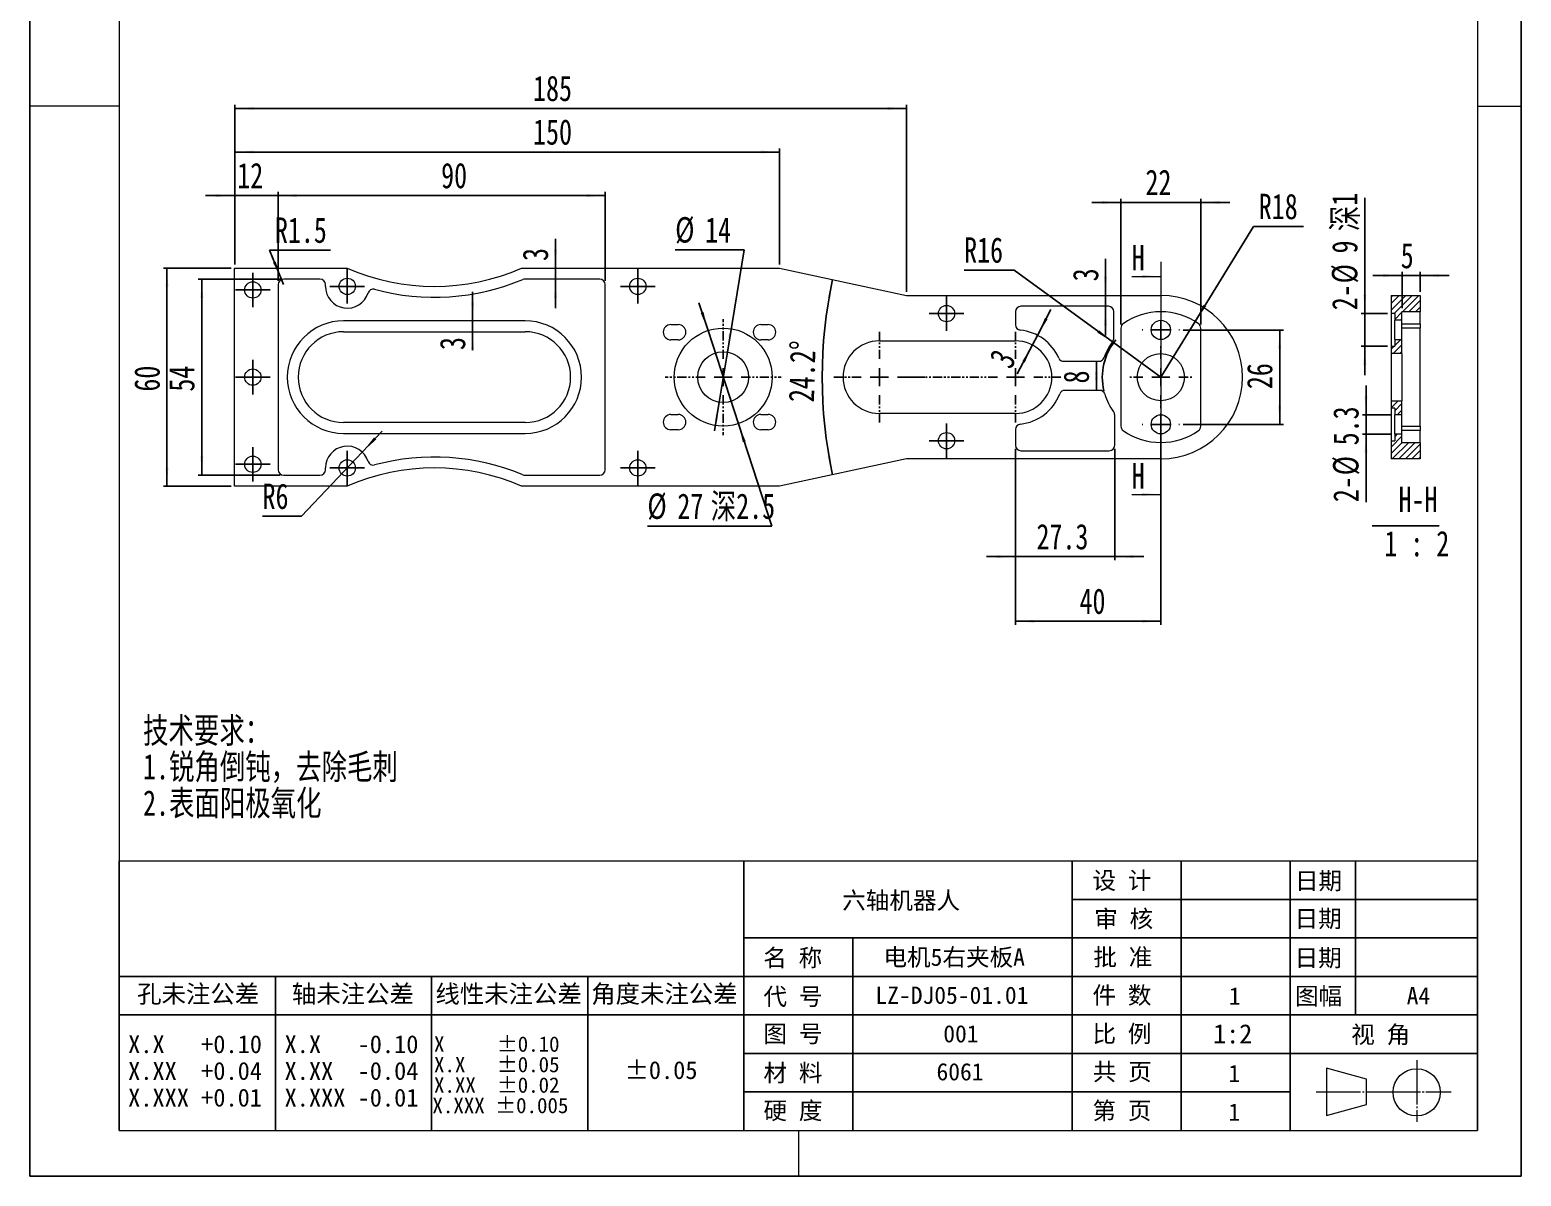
# Model space of a CAD drawing. Header units: millimetres. Extents: x 12 to 1086, y 8 to 1479.
# Drawn here: x 12 to 1039, y 8 to 797 of the extents above; entities that cross this region are included whole.
import ezdxf

# ---------------------------------------------------------------- set-up
doc = ezdxf.new("R2010")
doc.units = ezdxf.units.MM
for name, pattern in [('SLD-中心线', [34.29, 30.48, -1.27, 1.27, -1.27]), ('SLD-双点画线', [12.7, 6.35, -1.27, 1.27, -1.27, 1.27, -1.27]), ('SLD-实线', [0])]:
    doc.linetypes.add(name, pattern=pattern)
for name, color, linetype in [('FORMAT', 7, 'SLD-实线'), ('双点划线层', 6, 'SLD-双点画线'), ('图框', 7, 'SLD-实线'), ('标注线', 4, 'SLD-实线')]:
    doc.layers.add(name, color=color, linetype=linetype)
doc.layers.add('粗实线', color=7, linetype='SLD-实线', lineweight=15)
doc.styles.add('SLDTEXTSTYLE0', font='HYSWLONGFANGSONG.TTF', dxfattribs={"bigfont": 'bigfont'})
doc.styles.add('SLDTEXTSTYLE1', font='SIMSUN.TTC')
doc.styles.add('SLDTEXTSTYLE2', font='SIMSUN.TTC', dxfattribs={"bigfont": 'bigfont'})
doc.styles.add('SLDTEXTSTYLE3', font='HYSWLONGFANGSONG.TTF')
doc.dimstyles.new('SLDDIMSTYLE1', dxfattribs={"dimtxt": 17.5, "dimasz": 13, "dimexe": 0, "dimexo": 0.0625, "dimgap": 4.375, "dimtad": 0, "dimtih": 1, "dimtoh": 1, "dimdec": 3, "dimlfac": 2, "dimrnd": 1e-09, "dimzin": 12, "dimdsep": 46, "dimtxsty": 'SLDTEXTSTYLE3', "dimsah": 1, "dimcen": 0, "dimadec": 0, "dimazin": 3, "dimtfac": 1, "dimtdec": 3, "dimtofl": 0, "dimtmove": 0, "dimatfit": 3, "dimfxl": 0, "dimfrac": 2, "dimtolj": 1, "dimtzin": 12, "dimarcsym": 0})
doc.dimstyles.new('SLDDIMSTYLE10', dxfattribs={"dimtxt": 17.5, "dimasz": 13, "dimexe": 0, "dimexo": 0.0625, "dimgap": 4.375, "dimtad": 1, "dimlfac": 2, "dimrnd": 1e-09, "dimzin": 12, "dimdsep": 46, "dimtxsty": 'SLDTEXTSTYLE3', "dimsah": 1, "dimcen": 0.09, "dimadec": 0, "dimazin": 3, "dimtfac": 1, "dimtmove": 0, "dimatfit": 0, "dimfxl": 0, "dimfrac": 2, "dimtolj": 1, "dimtzin": 12, "dimarcsym": 0})
doc.dimstyles.new('SLDDIMSTYLE11', dxfattribs={"dimtxt": 17.5, "dimasz": 13, "dimexe": 0, "dimexo": 0.0625, "dimgap": 4.375, "dimtad": 0, "dimtih": 1, "dimtoh": 1, "dimdec": 0, "dimlfac": 2, "dimrnd": 1e-09, "dimzin": 12, "dimdsep": 46, "dimtxsty": 'SLDTEXTSTYLE3', "dimsah": 1, "dimcen": 0, "dimadec": 0, "dimazin": 3, "dimtfac": 1, "dimtofl": 0, "dimtmove": 0, "dimatfit": 3, "dimfxl": 0, "dimfrac": 2, "dimtolj": 1, "dimtzin": 12, "dimarcsym": 0})
doc.dimstyles.new('SLDDIMSTYLE12', dxfattribs={"dimtxt": 17.5, "dimasz": 13, "dimexe": 0, "dimexo": 0.0625, "dimgap": 4.375, "dimtad": 1, "dimdec": 4, "dimlfac": 2, "dimzin": 12, "dimdsep": 46, "dimtxsty": 'SLDTEXTSTYLE3', "dimsah": 1, "dimcen": 0.09, "dimadec": 1, "dimazin": 3, "dimtfac": 1, "dimtofl": 0, "dimtmove": 0, "dimatfit": 3, "dimfxl": 0, "dimfrac": 2, "dimtolj": 1, "dimtzin": 12, "dimarcsym": 0})
doc.dimstyles.new('SLDDIMSTYLE2', dxfattribs={"dimtxt": 17.5, "dimasz": 13, "dimexe": 0, "dimexo": 0.0625, "dimgap": 4.375, "dimtad": 1, "dimdec": 3, "dimlfac": 2, "dimrnd": 1e-09, "dimzin": 12, "dimdsep": 46, "dimtxsty": 'SLDTEXTSTYLE3', "dimsah": 1, "dimcen": 0.09, "dimadec": 0, "dimazin": 3, "dimtfac": 1, "dimtdec": 3, "dimtofl": 0, "dimtmove": 0, "dimatfit": 3, "dimfxl": 0, "dimfrac": 2, "dimtolj": 1, "dimtzin": 12, "dimarcsym": 0})
doc.dimstyles.new('SLDDIMSTYLE4', dxfattribs={"dimtxt": 17.5, "dimasz": 13, "dimexe": 0, "dimexo": 0.0625, "dimgap": 4.375, "dimtad": 1, "dimdec": 3, "dimlfac": 2, "dimrnd": 1e-09, "dimzin": 12, "dimdsep": 46, "dimtxsty": 'SLDTEXTSTYLE3', "dimsah": 1, "dimcen": 0.09, "dimadec": 0, "dimazin": 3, "dimtfac": 1, "dimtdec": 3, "dimtmove": 0, "dimatfit": 0, "dimfxl": 0, "dimfrac": 2, "dimtolj": 1, "dimtzin": 12, "dimarcsym": 0})
doc.dimstyles.new('SLDDIMSTYLE8', dxfattribs={"dimtxt": 17.5, "dimasz": 13, "dimexe": 0, "dimexo": 0.0625, "dimgap": 4.375, "dimtad": 0, "dimtih": 1, "dimtoh": 1, "dimdec": 3, "dimlfac": 2, "dimrnd": 1e-09, "dimzin": 12, "dimdsep": 46, "dimtxsty": 'SLDTEXTSTYLE3', "dimsah": 1, "dimcen": 0, "dimadec": 0, "dimazin": 3, "dimtfac": 1, "dimtdec": 3, "dimtmove": 0, "dimatfit": 3, "dimfxl": 0, "dimfrac": 2, "dimtolj": 1, "dimtzin": 12, "dimarcsym": 0})
doc.dimstyles.new('SLDDIMSTYLE9', dxfattribs={"dimtxt": 17.5, "dimasz": 13, "dimexe": 0, "dimexo": 0.0625, "dimgap": 4.375, "dimtad": 0, "dimtih": 1, "dimtoh": 1, "dimdec": 3, "dimlfac": 2, "dimrnd": 1e-09, "dimzin": 12, "dimdsep": 46, "dimtxsty": 'SLDTEXTSTYLE3', "dimsah": 1, "dimcen": 0, "dimadec": 0, "dimazin": 3, "dimtfac": 1, "dimtdec": 3, "dimtofl": 0, "dimtmove": 1, "dimatfit": 3, "dimfxl": 0, "dimfrac": 2, "dimtolj": 1, "dimtzin": 12, "dimarcsym": 0})

# ---------------------------------------------------------------- blocks, each defined once
blk = doc.blocks.new('SW_NOTE_0')
at = {"color": 0, "linetype": 'SLD-实线', "lineweight": 0, "char_height": 17.5, "attachment_point": 1, "style": 'SLDTEXTSTYLE0'}
for s, insert in [('\\M+18B5A术\\M+19776\\M+18B81\\M+18146', (0, 22.6)), ('1.锐\\M+18A70\\M+1937C钝\\M+18143\\M+18B8E\\M+18F9C\\M+196D1\\M+18E68', (0, -2.4)), ('2.\\M+1955C\\M+196CA阳极氧\\M+189BB', (0, -27.4))]:
    blk.add_mtext(s, dxfattribs=dict(at, insert=insert))
blk = doc.blocks.new('SW_NOTE_1')
at = {"layer": 'FORMAT', "color": 0, "char_height": 12.312, "attachment_point": 2, "style": 'SLDTEXTSTYLE1'}
for s, insert in [('X.X   +0.10', (38.1, 14.3)), ('X.XX  +0.04', (38.1, -4.1)), ('X.XXX +0.01', (38.1, -22.5))]:
    blk.add_mtext(s, dxfattribs=dict(at, insert=insert))
blk = doc.blocks.new('SW_NOTE_2')
at = {"layer": 'FORMAT', "color": 0, "char_height": 12.312, "attachment_point": 2, "style": 'SLDTEXTSTYLE1'}
for s, insert in [('X.X   -0.10', (38.1, 14.3)), ('X.XX  -0.04', (38.1, -4.1)), ('X.XXX -0.01', (38.1, -22.5))]:
    blk.add_mtext(s, dxfattribs=dict(at, insert=insert))
blk = doc.blocks.new('SW_NOTE_3')
at = {"layer": 'FORMAT', "color": 0, "char_height": 10.583, "attachment_point": 2, "style": 'SLDTEXTSTYLE1'}
for s, insert in [('X     ±0.10', (35.9, 12.3)), ('X.X   ±0.05', (35.9, -1.8)), ('X.XX  ±0.02', (35.9, -15.9)), (' X.XXX ±0.005', (34.8, -30))]:
    blk.add_mtext(s, dxfattribs=dict(at, insert=insert))
blk = doc.blocks.new('_D_24')
at = {"layer": '标注线'}
for p, q in [((504.1, 645.1), (456.7, 645.1)), ((492.6, 574.8), (504.1, 645.1)), ((486.9, 540.3), (492.6, 574.8)), ((486.9, 540.3), (483.7, 520.5))]:
    blk.add_line(p, q, dxfattribs=at)
for points in [[(492.6, 574.8), (495.6, 587.5), (493.7, 587.8)], [(486.9, 540.3), (483.8, 527.6), (485.8, 527.3)]]:
    blk.add_solid(points, dxfattribs=at)
at = {"layer": '标注线', "char_height": 17.5, "attachment_point": 1, "style": 'SLDTEXTSTYLE3'}
for s, insert in [('%%c', (456.7, 667.7, 10.2)), ('14', (477.3, 667.6, 10.2))]:
    blk.add_mtext(s, dxfattribs=dict(at, insert=insert))
blk = doc.blocks.new('_D_25')
at = {"layer": '标注线'}
for p, q in [((479.3, 589.6), (473, 608.6)), ((479.3, 589.6), (500.2, 525.5)), ((500.2, 525.5), (523.2, 454.9)), ((523.2, 454.9), (437.6, 454.9))]:
    blk.add_line(p, q, dxfattribs=at)
for points in [[(479.3, 589.6), (476.2, 602.3), (474.3, 601.7)], [(500.2, 525.5), (503.3, 512.8), (505.2, 513.4)]]:
    blk.add_solid(points, dxfattribs=at)
at = {"layer": '标注线', "char_height": 17.5, "attachment_point": 1}
for s, insert, style in [('%%c', (437.6, 477.5, 10.2), 'SLDTEXTSTYLE3'), ('27', (458.2, 477.5, 10.2), 'SLDTEXTSTYLE3'), ('\\M+1905B2.5', (481.2, 477.5, 10.2), 'SLDTEXTSTYLE0')]:
    blk.add_mtext(s, dxfattribs=dict(at, insert=insert, style=style))
blk = doc.blocks.new('_D_26')
at = {"layer": '标注线'}
for p, q in [((317.3, 596.3), (317.3, 616.3)), ((317.3, 588.8), (317.3, 596.3)), ((317.3, 588.8), (317.3, 576.2))]:
    blk.add_line(p, q, dxfattribs=at)
for points in [[(317.3, 596.3), (318.3, 609.3), (316.3, 609.3)], [(317.3, 588.8), (316.3, 575.8), (318.3, 575.8)]]:
    blk.add_solid(points, dxfattribs=at)
at = {"layer": '标注线', "insert": (294.7, 576.2, 10.3), "char_height": 17.5, "attachment_point": 1, "rotation": 90, "style": 'SLDTEXTSTYLE3'}
blk.add_mtext('3', dxfattribs=at)
blk = doc.blocks.new('_D_27')
at = {"layer": '标注线'}
for p, q in [((374.3, 632.5), (374.3, 652.8)), ((374.3, 625), (374.3, 632.5)), ((374.3, 625), (374.3, 605))]:
    blk.add_line(p, q, dxfattribs=at)
for points in [[(374.3, 632.5), (375.3, 645.5), (373.3, 645.5)], [(374.3, 625), (373.3, 612), (375.3, 612)]]:
    blk.add_solid(points, dxfattribs=at)
at = {"layer": '标注线', "insert": (351.7, 637.5, 10.3), "char_height": 17.5, "attachment_point": 1, "rotation": 90, "style": 'SLDTEXTSTYLE3'}
blk.add_mtext('3', dxfattribs=at)
blk = doc.blocks.new('_D_28')
at = {"layer": '标注线'}
for p, q in [((185.8, 624.8), (177.4, 644.9)), ((177.4, 644.9), (219.5, 644.9)), ((187.2, 621.3), (185.8, 624.8))]:
    blk.add_line(p, q, dxfattribs=at)
blk.add_solid([(185.8, 624.8), (181.7, 637.2), (179.9, 636.4)], dxfattribs=at)
at = {"layer": '标注线', "insert": (181.2, 667.5, 10.3), "char_height": 17.5, "attachment_point": 1, "style": 'SLDTEXTSTYLE3'}
blk.add_mtext('R1.5', dxfattribs=at)
blk = doc.blocks.new('_D_29')
at = {"layer": '标注线'}
for p, q in [((183.5, 623.8), (183.5, 685)), ((183.5, 682.5), (408.5, 682.5)), ((408.5, 623.8), (408.5, 685))]:
    blk.add_line(p, q, dxfattribs=at)
for points in [[(183.5, 682.5), (196.5, 681.5), (196.5, 683.5)], [(408.5, 682.5), (395.5, 683.5), (395.5, 681.5)]]:
    blk.add_solid(points, dxfattribs=at)
at = {"layer": '标注线', "insert": (295.6, 705.1, 10.2), "char_height": 17.5, "attachment_point": 1, "style": 'SLDTEXTSTYLE3'}
blk.add_mtext('90', dxfattribs=at)
blk = doc.blocks.new('_D_30')
at = {"layer": '标注线'}
for p, q in [((153.5, 682.5), (133.5, 682.5)), ((153.5, 635), (153.5, 685)), ((183.5, 682.5), (153.5, 682.5)), ((183.5, 623.8), (183.5, 685)), ((183.5, 682.5), (203.5, 682.5))]:
    blk.add_line(p, q, dxfattribs=at)
for points in [[(153.5, 682.5), (140.5, 683.5), (140.5, 681.5)], [(183.5, 682.5), (196.5, 681.5), (196.5, 683.5)]]:
    blk.add_solid(points, dxfattribs=at)
at = {"layer": '标注线', "insert": (155.3, 705.1, 10.2), "char_height": 17.5, "attachment_point": 1, "style": 'SLDTEXTSTYLE3'}
blk.add_mtext('12', dxfattribs=at)
blk = doc.blocks.new('_D_31')
at = {"layer": '标注线'}
for p, q in [((151, 632.5), (104.4, 632.5)), ((106.9, 632.5), (106.9, 482.5)), ((151, 482.5), (104.4, 482.5))]:
    blk.add_line(p, q, dxfattribs=at)
for points in [[(106.9, 632.5), (105.9, 619.5), (107.9, 619.5)], [(106.9, 482.5), (107.9, 495.5), (105.9, 495.5)]]:
    blk.add_solid(points, dxfattribs=at)
at = {"layer": '标注线', "insert": (84.4, 547.6, 10.3), "char_height": 17.5, "attachment_point": 1, "rotation": 90, "style": 'SLDTEXTSTYLE3'}
blk.add_mtext('60', dxfattribs=at)
blk = doc.blocks.new('_D_32')
at = {"layer": '标注线'}
for p, q in [((241.3, 505.9), (255.1, 520.4)), ((241.3, 505.9), (199.4, 461.8)), ((199.4, 461.8), (172.7, 461.8))]:
    blk.add_line(p, q, dxfattribs=at)
blk.add_solid([(241.3, 505.9), (251, 514.7), (249.5, 516.1)], dxfattribs=at)
at = {"layer": '标注线', "insert": (172.7, 484.3, 10.3), "char_height": 17.5, "attachment_point": 1, "style": 'SLDTEXTSTYLE3'}
blk.add_mtext('R6', dxfattribs=at)
blk = doc.blocks.new('_D_33')
at = {"layer": '标注线'}
for p, q in [((691, 508.2), (691, 431.5)), ((759.2, 508.2), (759.2, 431.5)), ((691, 434), (671, 434)), ((691, 434), (759.2, 434)), ((759.2, 434), (779.2, 434))]:
    blk.add_line(p, q, dxfattribs=at)
for points in [[(691, 434), (678, 435), (678, 433)], [(759.2, 434), (772.2, 433), (772.2, 435)]]:
    blk.add_solid(points, dxfattribs=at)
at = {"layer": '标注线', "insert": (705.4, 456.5, 10.2), "char_height": 17.5, "attachment_point": 1, "style": 'SLDTEXTSTYLE3'}
blk.add_mtext('27.3', dxfattribs=at)
blk = doc.blocks.new('_D_34')
at = {"layer": '标注线'}
for p, q in [((706.1, 586.3), (715.3, 604.1)), ((702.6, 579.7), (706.1, 586.3)), ((702.6, 579.7), (692.2, 559.9))]:
    blk.add_line(p, q, dxfattribs=at)
for points in [[(706.1, 586.3), (713, 597.4), (711.2, 598.3)], [(702.6, 579.7), (695.7, 568.6), (697.4, 567.7)]]:
    blk.add_solid(points, dxfattribs=at)
at = {"layer": '标注线', "insert": (672.2, 570.4, 10.3), "char_height": 17.5, "attachment_point": 1, "rotation": 62.3588, "style": 'SLDTEXTSTYLE3'}
blk.add_mtext('3', dxfattribs=at)
blk = doc.blocks.new('_D_35')
at = {"layer": '标注线'}
blk.add_line((746.6, 568.4), (746.6, 548.4), dxfattribs=at)
for points in [[(746.6, 568.4), (745.6, 555.4), (747.6, 555.4)], [(746.6, 548.4), (747.6, 561.4), (745.6, 561.4)]]:
    blk.add_solid(points, dxfattribs=at)
at = {"layer": '标注线', "insert": (724, 553.2, 10.3), "char_height": 17.5, "attachment_point": 1, "rotation": 90, "style": 'SLDTEXTSTYLE3'}
blk.add_mtext('8', dxfattribs=at)
blk = doc.blocks.new('_D_36')
at = {"layer": '标注线'}
for p, q in [((752.9, 613.8), (752.9, 638.9)), ((752.9, 606.3), (752.9, 613.8)), ((752.9, 606.3), (752.9, 586.3))]:
    blk.add_line(p, q, dxfattribs=at)
for points in [[(752.9, 613.8), (753.9, 626.8), (751.9, 626.8)], [(752.9, 606.3), (751.9, 593.3), (753.9, 593.3)]]:
    blk.add_solid(points, dxfattribs=at)
at = {"layer": '标注线', "insert": (730.4, 623.5, 10.3), "char_height": 17.5, "attachment_point": 1, "rotation": 90, "style": 'SLDTEXTSTYLE3'}
blk.add_mtext('3', dxfattribs=at)
blk = doc.blocks.new('_D_37')
at = {"layer": '标注线'}
for p, q in [((690, 631.2), (655.6, 631.2)), ((758.4, 581.3), (690, 631.2)), ((791, 557.5), (758.4, 581.3))]:
    blk.add_line(p, q, dxfattribs=at)
blk.add_arc((791, 557.5), 40.3, 140.3301, 193.42, dxfattribs=at)
blk.add_solid([(758.4, 581.3), (748.5, 589.8), (747.3, 588.2)], dxfattribs=at)
at = {"layer": '标注线', "insert": (655.6, 653.8, 10.2), "char_height": 17.5, "attachment_point": 1, "style": 'SLDTEXTSTYLE3'}
blk.add_mtext('R16', dxfattribs=at)
blk = doc.blocks.new('_D_38')
at = {"layer": '标注线'}
for p, q in [((791, 532.5), (791, 387)), ((691, 508.2), (691, 387)), ((691, 389.5), (791, 389.5))]:
    blk.add_line(p, q, dxfattribs=at)
for points in [[(691, 389.5), (704, 388.5), (704, 390.5)], [(791, 389.5), (778, 390.5), (778, 388.5)]]:
    blk.add_solid(points, dxfattribs=at)
at = {"layer": '标注线', "insert": (735, 412.1, 10.2), "char_height": 17.5, "attachment_point": 1, "style": 'SLDTEXTSTYLE3'}
blk.add_mtext('40', dxfattribs=at)
blk = doc.blocks.new('_D_39')
at = {"layer": '标注线'}
for p, q in [((763.5, 677.8), (743.5, 677.8)), ((763.5, 593.8), (763.5, 680.3)), ((763.5, 677.8), (818.5, 677.8)), ((818.5, 593.8), (818.5, 680.3)), ((818.5, 677.8), (838.5, 677.8))]:
    blk.add_line(p, q, dxfattribs=at)
for points in [[(763.5, 677.8), (750.5, 678.8), (750.5, 676.8)], [(818.5, 677.8), (831.5, 676.8), (831.5, 678.8)]]:
    blk.add_solid(points, dxfattribs=at)
at = {"layer": '标注线', "insert": (780.4, 700.4, 10.2), "char_height": 17.5, "attachment_point": 1, "style": 'SLDTEXTSTYLE3'}
blk.add_mtext('22', dxfattribs=at)
blk = doc.blocks.new('_D_40')
at = {"layer": '标注线'}
for p, q in [((814.5, 595.9), (854.7, 661.2)), ((854.7, 661.2), (889.1, 661.2)), ((791, 557.5), (814.5, 595.9))]:
    blk.add_line(p, q, dxfattribs=at)
blk.add_solid([(814.5, 595.9), (822.2, 606.4), (820.5, 607.5)], dxfattribs=at)
at = {"layer": '标注线', "insert": (858.4, 683.8, 10.2), "char_height": 17.5, "attachment_point": 1, "style": 'SLDTEXTSTYLE3'}
blk.add_mtext('R18', dxfattribs=at)
blk = doc.blocks.new('_D_41')
at = {"layer": '标注线'}
for p, q in [((153.5, 635), (153.5, 715)), ((153.5, 712.5), (528.5, 712.5)), ((528.5, 635), (528.5, 715))]:
    blk.add_line(p, q, dxfattribs=at)
for points in [[(153.5, 712.5), (166.5, 711.5), (166.5, 713.5)], [(528.5, 712.5), (515.5, 713.5), (515.5, 711.5)]]:
    blk.add_solid(points, dxfattribs=at)
at = {"layer": '标注线', "insert": (358.9, 735.1, 10.2), "char_height": 17.5, "attachment_point": 1, "style": 'SLDTEXTSTYLE3'}
blk.add_mtext('150', dxfattribs=at)
blk = doc.blocks.new('_D_42')
at = {"layer": '标注线'}
for p, q in [((153.5, 635), (153.5, 745)), ((153.5, 742.5), (616, 742.5)), ((616, 616.3), (616, 745))]:
    blk.add_line(p, q, dxfattribs=at)
for points in [[(153.5, 742.5), (166.5, 741.5), (166.5, 743.5)], [(616, 742.5), (603, 743.5), (603, 741.5)]]:
    blk.add_solid(points, dxfattribs=at)
at = {"layer": '标注线', "insert": (358.9, 765.1, 10.2), "char_height": 17.5, "attachment_point": 1, "style": 'SLDTEXTSTYLE3'}
blk.add_mtext('185', dxfattribs=at)
blk = doc.blocks.new('_D_43')
at = {"layer": '标注线'}
for p, q in [((184.7, 625), (128.4, 625)), ((130.9, 625), (130.9, 490)), ((184.7, 490), (128.4, 490))]:
    blk.add_line(p, q, dxfattribs=at)
for points in [[(130.9, 625), (129.9, 612), (131.9, 612)], [(130.9, 490), (131.9, 503), (129.9, 503)]]:
    blk.add_solid(points, dxfattribs=at)
at = {"layer": '标注线', "insert": (108.3, 547.6, 10.3), "char_height": 17.5, "attachment_point": 1, "rotation": 90, "style": 'SLDTEXTSTYLE3'}
blk.add_mtext('54', dxfattribs=at)
blk = doc.blocks.new('_D_44')
at = {"layer": '标注线'}
blk.add_arc((878.5, 557.5), 320.6, 167.9052, 192.0948, dxfattribs=at)
for points in [[(565, 624.7), (561.6, 612.1), (563.5, 611.8)], [(565, 490.4), (563.5, 503.3), (561.6, 503)]]:
    blk.add_solid(points, dxfattribs=at)
at = {"layer": '标注线', "insert": (534.7, 540.6, 10.3), "char_height": 17.5, "attachment_point": 1, "rotation": 88.3575, "style": 'SLDTEXTSTYLE3'}
blk.add_mtext('24.2°', dxfattribs=at)
blk = doc.blocks.new('_D_45')
at = {"layer": '标注线'}
for p, q in [((806.4, 590), (875.3, 590)), ((872.8, 525), (872.8, 590)), ((806.4, 525), (875.3, 525))]:
    blk.add_line(p, q, dxfattribs=at)
for points in [[(872.8, 590), (871.8, 577), (873.8, 577)], [(872.8, 525), (873.8, 538), (871.8, 538)]]:
    blk.add_solid(points, dxfattribs=at)
at = {"layer": '标注线', "insert": (850.2, 549.3, 10.3), "char_height": 17.5, "attachment_point": 1, "rotation": 90, "style": 'SLDTEXTSTYLE3'}
blk.add_mtext('26', dxfattribs=at)
blk = doc.blocks.new('SW_CENTERMARKSYMBOL_19')
at = {"layer": '双点划线层', "color": 0}
for p, q in [((0, 12.5), (0, 12.875)), ((-12.5, 0), (-12.875, 0)), ((0, 0), (-6.25, 0)), ((0, 0), (0, 6.25)), ((0, 0), (0, -6.25)), ((0, 0), (6.25, 0)), ((12.5, 0), (12.875, 0)), ((0, -12.5), (0, -12.875))]:
    blk.add_line(p, q, dxfattribs=at)
blk = doc.blocks.new('SW_CENTERMARKSYMBOL_20')
at = {"layer": '双点划线层', "color": 0}
for p, q in [((0, 12.5), (0, 12.875)), ((-12.5, 0), (-12.875, 0)), ((0, 0), (-6.25, 0)), ((0, 0), (0, 6.25)), ((0, 0), (0, -6.25)), ((0, 0), (6.25, 0)), ((12.5, 0), (12.875, 0)), ((0, -12.5), (0, -12.875))]:
    blk.add_line(p, q, dxfattribs=at)
blk = doc.blocks.new('SW_CENTERMARKSYMBOL_21')
at = {"layer": '双点划线层', "color": 0}
for p, q in [((0, 12.5), (0, 40)), ((-12.5, 0), (-40, 0)), ((0, 0), (-6.25, 0)), ((0, 0), (0, 6.25)), ((0, 0), (0, -6.25)), ((0, 0), (6.25, 0)), ((12.5, 0), (40, 0)), ((0, -12.5), (0, -40))]:
    blk.add_line(p, q, dxfattribs=at)
blk = doc.blocks.new('SW_CENTERMARKSYMBOL_22')
at = {"layer": '双点划线层', "color": 0}
for p, q in [((0, 12.5), (0, 22.5)), ((-12.5, 0), (-22.5, 0)), ((0, 0), (-6.25, 0)), ((0, 0), (0, 6.25)), ((0, 0), (0, -6.25)), ((0, 0), (6.25, 0)), ((12.5, 0), (22.5, 0)), ((0, -12.5), (0, -22.5))]:
    blk.add_line(p, q, dxfattribs=at)
blk = doc.blocks.new('SW_CENTERMARKSYMBOL_23')
at = {"layer": '双点划线层', "color": 0}
for p, q in [((0, 6.25), (0, 11.875)), ((-6.25, 0), (-11.875, 0)), ((0, 0), (-6.25, 0)), ((0, 0), (0, 6.25)), ((0, 0), (0, -6.25)), ((0, 0), (6.25, 0)), ((6.25, 0), (11.875, 0)), ((0, -6.25), (0, -11.875))]:
    blk.add_line(p, q, dxfattribs=at)
blk = doc.blocks.new('SW_CENTERMARKSYMBOL_24')
at = {"layer": '双点划线层', "color": 0}
for p, q in [((0, 6.25), (0, 11.875)), ((-6.25, 0), (-11.875, 0)), ((0, 0), (-6.25, 0)), ((0, 0), (0, 6.25)), ((0, 0), (0, -6.25)), ((0, 0), (6.25, 0)), ((6.25, 0), (11.875, 0)), ((0, -6.25), (0, -11.875))]:
    blk.add_line(p, q, dxfattribs=at)
blk = doc.blocks.new('SW_CENTERMARKSYMBOL_25')
at = {"layer": '双点划线层', "color": 0}
for p, q in [((0, 6.25), (0, 11.875)), ((-6.25, 0), (-11.875, 0)), ((0, 0), (-6.25, 0)), ((0, 0), (0, 6.25)), ((0, 0), (0, -6.25)), ((0, 0), (6.25, 0)), ((6.25, 0), (11.875, 0)), ((0, -6.25), (0, -11.875))]:
    blk.add_line(p, q, dxfattribs=at)
blk = doc.blocks.new('SW_CENTERMARKSYMBOL_26')
at = {"layer": '双点划线层', "color": 0}
for p, q in [((0, 6.25), (0, 11.875)), ((-6.25, 0), (-11.875, 0)), ((0, 0), (-6.25, 0)), ((0, 0), (0, 6.25)), ((0, 0), (0, -6.25)), ((0, 0), (6.25, 0)), ((6.25, 0), (11.875, 0)), ((0, -6.25), (0, -11.875))]:
    blk.add_line(p, q, dxfattribs=at)
blk = doc.blocks.new('SW_CENTERMARKSYMBOL_27')
at = {"layer": '双点划线层', "color": 0}
for p, q in [((0, 6.25), (0, 11.875)), ((-6.25, 0), (-11.875, 0)), ((0, 0), (-6.25, 0)), ((0, 0), (0, 6.25)), ((0, 0), (0, -6.25)), ((0, 0), (6.25, 0)), ((6.25, 0), (11.875, 0)), ((0, -6.25), (0, -11.875))]:
    blk.add_line(p, q, dxfattribs=at)
blk = doc.blocks.new('SW_CENTERMARKSYMBOL_28')
at = {"layer": '双点划线层', "color": 0}
for p, q in [((0, 6.25), (0, 11.875)), ((-6.25, 0), (-11.875, 0)), ((0, 0), (-6.25, 0)), ((0, 0), (0, 6.25)), ((0, 0), (0, -6.25)), ((0, 0), (6.25, 0)), ((6.25, 0), (11.875, 0)), ((0, -6.25), (0, -11.875))]:
    blk.add_line(p, q, dxfattribs=at)
blk = doc.blocks.new('SW_CENTERMARKSYMBOL_29')
at = {"layer": '双点划线层', "color": 0}
for p, q in [((0, 6.25), (0, 11.875)), ((-6.25, 0), (-11.875, 0)), ((0, 0), (-6.25, 0)), ((0, 0), (0, 6.25)), ((0, 0), (0, -6.25)), ((0, 0), (6.25, 0)), ((6.25, 0), (11.875, 0)), ((0, -6.25), (0, -11.875))]:
    blk.add_line(p, q, dxfattribs=at)
blk = doc.blocks.new('SW_CENTERMARKSYMBOL_30')
at = {"layer": '双点划线层', "color": 0}
for p, q in [((0, 6.25), (0, 11.875)), ((-6.25, 0), (-11.875, 0)), ((0, 0), (-6.25, 0)), ((0, 0), (0, 6.25)), ((0, 0), (0, -6.25)), ((0, 0), (6.25, 0)), ((6.25, 0), (11.875, 0)), ((0, -6.25), (0, -11.875))]:
    blk.add_line(p, q, dxfattribs=at)
blk = doc.blocks.new('SW_CENTERMARKSYMBOL_31')
at = {"layer": '双点划线层', "color": 0}
for p, q in [((0, 6.25), (0, 11.875)), ((-6.25, 0), (-11.875, 0)), ((0, 0), (-6.25, 0)), ((0, 0), (0, 6.25)), ((0, 0), (0, -6.25)), ((0, 0), (6.25, 0)), ((6.25, 0), (11.875, 0)), ((0, -6.25), (0, -11.875))]:
    blk.add_line(p, q, dxfattribs=at)
blk = doc.blocks.new('SW_CENTERMARKSYMBOL_32')
at = {"layer": '双点划线层', "color": 0}
for p, q in [((-93.75, 12.5), (-93.75, 31.25)), ((0, 12.5), (0, 31.25)), ((-106.25, 0), (-125, 0)), ((-93.75, 0), (-100, 0)), ((-93.75, 0), (-93.75, 6.25)), ((-93.75, 0), (-93.75, -6.25)), ((-93.75, 0), (-87.5, 0)), ((-81.25, 0), (-62.5, 0)), ((-12.5, 0), (-81.25, 0)), ((-12.5, 0), (-31.25, 0)), ((0, 0), (-6.25, 0)), ((0, 0), (0, 6.25)), ((0, 0), (0, -6.25)), ((0, 0), (6.25, 0)), ((12.5, 0), (31.25, 0)), ((-93.75, -12.5), (-93.75, -31.25)), ((0, -12.5), (0, -31.25))]:
    blk.add_line(p, q, dxfattribs=at)
blk = doc.blocks.new('_D_52')
at = {"layer": '标注线'}
for p, q in [((957, 627.5), (937, 627.5)), ((957, 605), (957, 630)), ((957, 627.5), (969.5, 627.5)), ((969.5, 616.3), (969.5, 630)), ((969.5, 627.5), (989.5, 627.5))]:
    blk.add_line(p, q, dxfattribs=at)
for points in [[(957, 627.5), (944, 628.5), (944, 626.5)], [(969.5, 627.5), (982.5, 626.5), (982.5, 628.5)]]:
    blk.add_solid(points, dxfattribs=at)
at = {"layer": '标注线', "insert": (956.1, 650, 348.8), "char_height": 17.5, "attachment_point": 1, "style": 'SLDTEXTSTYLE3'}
blk.add_mtext('5', dxfattribs=at)
blk = doc.blocks.new('_D_53')
at = {"layer": '标注线'}
for p, q in [((931.4, 601.3), (931.4, 681)), ((947, 601.3), (928.9, 601.3)), ((931.4, 601.3), (931.4, 578.8)), ((947, 578.8), (928.9, 578.8)), ((931.4, 578.8), (931.4, 558.8))]:
    blk.add_line(p, q, dxfattribs=at)
for points in [[(931.4, 601.3), (932.4, 614.3), (930.4, 614.3)], [(931.4, 578.8), (930.4, 565.8), (932.4, 565.8)]]:
    blk.add_solid(points, dxfattribs=at)
at = {"layer": '标注线', "char_height": 17.5, "attachment_point": 1, "rotation": 90}
for s, insert, style in [('\\M+1905B1', (908.8, 658, 348.8), 'SLDTEXTSTYLE0'), ('9', (908.8, 642.7, 348.8), 'SLDTEXTSTYLE3'), ('%%c', (908.7, 622.1, 348.8), 'SLDTEXTSTYLE3'), ('2-', (908.8, 603.6, 348.8), 'SLDTEXTSTYLE3')]:
    blk.add_mtext(s, dxfattribs=dict(at, insert=insert, style=style))
blk = doc.blocks.new('_D_54')
at = {"layer": '标注线'}
for p, q in [((932.2, 531.7), (932.2, 551.7)), ((949.5, 531.7), (929.7, 531.7)), ((932.2, 531.7), (932.2, 518.4)), ((949.5, 518.4), (929.7, 518.4)), ((932.2, 518.4), (932.2, 471.5))]:
    blk.add_line(p, q, dxfattribs=at)
for points in [[(932.2, 531.7), (933.2, 544.7), (931.2, 544.7)], [(932.2, 518.4), (931.2, 505.4), (933.2, 505.4)]]:
    blk.add_solid(points, dxfattribs=at)
at = {"layer": '标注线', "char_height": 17.5, "attachment_point": 1, "rotation": 90, "style": 'SLDTEXTSTYLE3'}
for s, insert in [('5.3', (909.6, 510.6, 348.8)), ('%%c', (909.5, 490, 348.8)), ('2-', (909.6, 471.5, 348.8))]:
    blk.add_mtext(s, dxfattribs=dict(at, insert=insert))
blk = doc.blocks.new('SW_NOTE_6')
at = {"layer": '标注线', "color": 0}
blk.add_line((-10, -4.3), (36.1, -4.3), dxfattribs=at)
at = {"layer": '标注线', "color": 0, "char_height": 17.5, "attachment_point": 2, "style": 'SLDTEXTSTYLE3'}
for s, insert in [('H-H', (21.6, 22.6)), (' 1 : 2', (16.3, -7.8))]:
    blk.add_mtext(s, dxfattribs=dict(at, insert=insert))

msp = doc.modelspace()

# ---------------------------------------------------------------- hatches: boundary and pattern name
at = {"linetype": 'SLD-实线', "lineweight": 0}
h = msp.add_hatch(dxfattribs=at)
h.set_pattern_fill('ANSI31', style=0)
h.paths.add_polyline_path([(969.457275, 602.549551), (969.457275, 613.799551), (949.457275, 613.799551), (949.457275, 601.299551), (951.957275, 601.299551), (951.957275, 596.674551), (956.957275, 596.674551), (956.957275, 602.549551)], flags=0)
h = msp.add_hatch(dxfattribs=at)
h.set_pattern_fill('ANSI31', style=0)
h.paths.add_polyline_path([(949.457275, 573.799551), (956.957275, 573.799551), (956.957275, 583.424551), (951.957275, 583.424551), (951.957275, 578.799551), (949.457275, 578.799551)], flags=0)
h = msp.add_hatch(dxfattribs=at)
h.set_pattern_fill('ANSI31', style=0)
h.paths.add_polyline_path([(951.957275, 531.674551), (956.957275, 531.674551), (956.957275, 541.299551), (949.457275, 541.299551), (949.457275, 536.299551), (951.957275, 536.299551)], flags=0)
h = msp.add_hatch(dxfattribs=at)
h.set_pattern_fill('ANSI31', style=0)
h.paths.add_polyline_path([(969.457275, 501.299551), (969.457275, 512.549551), (956.957275, 512.549551), (956.957275, 518.424551), (951.957275, 518.424551), (951.957275, 513.799551), (949.457275, 513.799551), (949.457275, 501.299551)], flags=0)

# ---------------------------------------------------------------- linework, layer by layer
at = {"color": 7, "linetype": 'SLD-实线', "lineweight": 0}
for p, q in [((790.97586, 636.916491), (790.97586, 466.801251)), ((770.97586, 626.916491), (790.97586, 626.916491)), ((770.97586, 476.801251), (790.97586, 476.801251))]:
    msp.add_line(p, q, dxfattribs=at)
at = {"color": 7, "linetype": 'SLD-实线', "lineweight": 15}
for p, q in [((153.475856, 482.549552), (153.475856, 632.549549)), ((153.475856, 632.549549), (231.027962, 632.549549)), ((350.923757, 632.549549), (528.475861, 632.549549)), ((528.475861, 632.549549), (615.975862, 613.799553)), ((183.475861, 621.299549), (183.475861, 493.799552)), ((212.225863, 625.049552), (187.225868, 625.049552)), ((215.975852, 620.049551), (215.975852, 621.299549)), ((404.725862, 625.049552), (353.225354, 625.049552)), ((408.47586, 493.799552), (408.47586, 621.299549)), ((615.975862, 613.799553), (790.975844, 613.799553)), ((754.903783, 606.299552), (694.725854, 606.299552)), ((949.457275, 613.799551), (969.457275, 613.799551)), ((949.457275, 613.799551), (949.457275, 601.299551)), ((969.457275, 613.799551), (969.457275, 602.549551)), ((353.475861, 596.29955), (228.475859, 596.29955)), ((690.975865, 602.549549), (690.975865, 593.605064)), ((758.653791, 584.513523), (758.653791, 602.549549)), ((951.957275, 601.299551), (949.457275, 601.299551)), ((949.457275, 601.299551), (949.457275, 578.799551)), ((951.957275, 601.299551), (951.957275, 596.674551)), ((956.957275, 596.674551), (951.957275, 596.674551)), ((951.957275, 583.424551), (951.957275, 596.674551)), ((969.457275, 602.549551), (956.957275, 602.549551)), ((956.957275, 596.674551), (956.957275, 602.549551)), ((956.957275, 583.424551), (956.957275, 596.674551)), ((969.457275, 594.342471), (969.457275, 602.549551)), ((228.475859, 588.799551), (353.475861, 588.799551)), ((453.789939, 593.735472), (458.789938, 593.735472)), ((515.66178, 593.735472), (520.661781, 593.735472)), ((763.475863, 591.276394), (763.475863, 523.822707)), ((818.475862, 523.822707), (818.475862, 591.276394)), ((956.957275, 594.342471), (969.457275, 594.342471)), ((969.457275, 591.276394), (956.957275, 591.276394)), ((969.457275, 594.342471), (969.457275, 591.276394)), ((969.457275, 523.822707), (969.457275, 591.276394)), ((458.789938, 583.235471), (453.789939, 583.235471)), ((520.661781, 583.235471), (515.66178, 583.235471)), ((597.225861, 582.54955), (690.975865, 582.54955)), ((949.457275, 578.799551), (949.457275, 573.799551)), ((949.457275, 578.799551), (951.957275, 578.799551)), ((951.957275, 583.424551), (951.957275, 578.799551)), ((951.957275, 583.424551), (956.957275, 583.424551)), ((956.957275, 573.799551), (956.957275, 583.424551)), ((724.13499, 568.446549), (748.38812, 568.446549)), ((956.957275, 573.799551), (949.457275, 573.799551)), ((949.457275, 573.799551), (949.457275, 541.299551)), ((956.957275, 573.799551), (956.957275, 541.299551)), ((748.859798, 548.446549), (724.870735, 548.446549)), ((949.457275, 541.299551), (956.957275, 541.299551)), ((949.457275, 541.299551), (949.457275, 536.299551)), ((951.957275, 536.299551), (949.457275, 536.299551)), ((949.457275, 536.299551), (949.457275, 513.799551)), ((951.957275, 536.299551), (951.957275, 531.674551)), ((956.957275, 531.674551), (956.957275, 541.299551)), ((353.475861, 526.29955), (228.475859, 526.29955)), ((453.789939, 531.86363), (458.789938, 531.86363)), ((515.66178, 531.86363), (520.661781, 531.86363)), ((690.975865, 532.549551), (597.225861, 532.549551)), ((759.23421, 510.674549), (759.23421, 531.486081)), ((956.957275, 531.674551), (951.957275, 531.674551)), ((951.957275, 518.424551), (951.957275, 531.674551)), ((956.957275, 518.424551), (956.957275, 531.674551)), ((956.957275, 523.822707), (969.457275, 523.822707)), ((969.457275, 523.822707), (969.457275, 520.75663)), ((228.475859, 518.799551), (353.475861, 518.799551)), ((458.789938, 521.363629), (453.789939, 521.363629)), ((520.661781, 521.363629), (515.66178, 521.363629)), ((690.975865, 521.494037), (690.975865, 510.674549)), ((949.457275, 513.799551), (951.957275, 513.799551)), ((949.457275, 513.799551), (949.457275, 501.299551)), ((951.957275, 518.424551), (956.957275, 518.424551)), ((951.957275, 518.424551), (951.957275, 513.799551)), ((969.457275, 520.75663), (956.957275, 520.75663)), ((956.957275, 512.549551), (956.957275, 518.424551)), ((969.457275, 512.549551), (969.457275, 520.75663)), ((694.725854, 506.92455), (755.484202, 506.92455)), ((956.957275, 512.549551), (969.457275, 512.549551)), ((969.457275, 512.549551), (969.457275, 501.299551)), ((215.975852, 493.799552), (215.975852, 495.04955)), ((615.975862, 501.299548), (528.475861, 482.549552)), ((790.975844, 501.299548), (615.975862, 501.299548)), ((969.457275, 501.299551), (949.457275, 501.299551)), ((231.027962, 482.549552), (153.475856, 482.549552)), ((187.225868, 490.049549), (212.225863, 490.049549)), ((528.475861, 482.549552), (350.923757, 482.549552)), ((353.225354, 490.049549), (404.725862, 490.049549))]:
    msp.add_line(p, q, dxfattribs=at)
at = {"color": 7, "linetype": 'SLD-中心线', "lineweight": 0}
for p, q in [((967.06952, 87.28217), (967.06952, 44.856466)), ((897.93551, 65.5), (939.183532, 65.5)), ((939.183532, 65.5), (990.846881, 65.5))]:
    msp.add_line(p, q, dxfattribs=at)
at = {"color": 7, "linetype": 'SLD-实线', "lineweight": 15}
for centre, radius in [((165.97586, 617.549551), 5.625), ((230.97586, 620.049551), 5.625), ((430.97586, 620.049551), 5.625), ((643.47586, 601.299551), 5.625), ((790.97586, 590.049551), 6.625), ((489.72586, 557.549551), 33.75), ((489.72586, 557.549551), 17.5), ((790.97586, 557.549551), 16.25), ((165.97586, 557.549551), 5.625), ((790.97586, 525.049551), 6.625), ((643.47586, 513.799551), 5.625), ((165.97586, 497.549551), 5.625), ((230.97586, 495.049551), 5.625), ((430.97586, 495.049551), 5.625)]:
    msp.add_circle(centre, radius, dxfattribs=at)
for centre, radius, start, end in [((290.97586, 770.049551), 150, 246.443535691, 293.556464309), ((187.22586, 621.299551), 3.75, 90, 180), ((212.22586, 621.299551), 3.75, 0, 90), ((230.97586, 620.049551), 15, 180, 342.458337324), ((248.853948, 614.398315), 3.75, 74.857466317, 162.458337324), ((290.97586, 770.049551), 157.5, 254.857466317, 292.708530995), ((353.225358, 621.299551), 3.75, 90, 112.708530995), ((404.72586, 621.299551), 3.75, 0, 90), ((694.72586, 602.549551), 3.75, 90, 180), ((754.903787, 602.549551), 3.75, 0, 90), ((790.97586, 557.549551), 56.25, 270, 90), ((228.47586, 557.549551), 38.75, 90, 270), ((353.47586, 557.549551), 38.75, 270, 90), ((790.97586, 557.549551), 45, 54.847297033, 125.152702967), ((228.47586, 557.549551), 31.25, 90, 270), ((353.47586, 557.549551), 31.25, 270, 90), ((453.789938, 588.485472), 5.25, 90, 270), ((458.789938, 588.485472), 5.25, 270, 90), ((515.661782, 588.485472), 5.25, 90, 270), ((520.661782, 588.485472), 5.25, 270, 90), ((694.72586, 593.605063), 3.75, 180, 264.062227548), ((690.97586, 557.549551), 32.5, 23.831929425, 84.062227548), ((767.22586, 591.276394), 3.75, 125.152702967, 180), ((814.72586, 591.276394), 3.75, 0, 54.847297033), ((597.22586, 557.549551), 25, 90, 270), ((690.97586, 557.549551), 25, 270, 90), ((790.97586, 557.549551), 41.2861, 143.221784988, 161.020614951), ((754.903787, 584.513524), 3.75, 323.221784988, 0), ((724.134991, 572.196549), 3.75, 203.831929425, 270), ((748.388118, 572.196549), 3.75, 270, 341.020614951), ((690.97586, 557.549551), 32.5, 275.937772452, 339.233178284), ((724.870739, 544.696549), 3.75, 90, 159.233178284), ((748.859798, 544.696549), 3.75, 16.971168492, 90), ((790.97586, 557.549551), 40.28365, 196.971168492, 216.291877364), ((453.789938, 526.613629), 5.25, 90, 270), ((458.789938, 526.613629), 5.25, 270, 90), ((515.661782, 526.613629), 5.25, 90, 270), ((520.661782, 526.613629), 5.25, 270, 90), ((694.72586, 521.494038), 3.75, 95.937772452, 180), ((755.484201, 531.486081), 3.75, 0, 36.291877364), ((767.22586, 523.822707), 3.75, 180, 234.847297033), ((814.72586, 523.822707), 3.75, 305.152702967, 0), ((790.97586, 557.549551), 45, 234.847297033, 305.152702967), ((230.97586, 495.049551), 15, 17.541662676, 180), ((694.72586, 510.674551), 3.75, 180, 270), ((755.484201, 510.674551), 3.75, 270, 0), ((187.22586, 493.799551), 3.75, 180, 270), ((212.22586, 493.799551), 3.75, 270, 0), ((290.97586, 345.049551), 150, 66.443535691, 113.556464309), ((248.853948, 500.700786), 3.75, 197.541662676, 285.142533683), ((290.97586, 345.049551), 157.5, 67.291469005, 105.142533683), ((404.72586, 493.799551), 3.75, 270, 0), ((353.225358, 493.799551), 3.75, 247.291469005, 270)]:
    msp.add_arc(centre, radius, start, end, dxfattribs=at)
at = {"color": 7, "linetype": 'SLD-实线', "lineweight": 0}
for points in [[(790.97586, 626.916491), (777.97586, 627.916491), (777.97586, 625.916491)], [(790.97586, 476.801251), (777.97586, 477.801251), (777.97586, 475.801251)]]:
    msp.add_solid(points, dxfattribs=at)
at = {"layer": 'FORMAT'}
for p, q in [((74, 224.5), (74, 39)), ((504, 224.5), (504, 39)), ((730, 224.5), (730, 39)), ((805, 224.5), (805, 39)), ((880, 224.5), (880, 39)), ((925, 224.5), (925, 118.5)), ((1009, 224.5), (1009, 39)), ((1009, 198), (730, 198)), ((1009, 171.5), (504, 171.5)), ((579, 171.5), (579, 39)), ((74, 145), (1009, 145)), ((181.5, 145), (181.5, 39)), ((289, 145), (289, 39)), ((396.5, 145), (396.5, 39)), ((74, 118.5), (1009, 118.5)), ((504, 92), (1009, 92)), ((880, 65.5), (504, 65.5))]:
    msp.add_line(p, q, dxfattribs=at)
at = {"layer": '图框'}
for p, q in [((12.5, 1479), (12.5, 7.5)), ((1039, 1479), (1039, 7.5)), ((12.5, 7.5), (1039, 7.5))]:
    msp.add_line(p, q, dxfattribs=at)
at = {"layer": '粗实线'}
for p, q in [((74, 1449), (74, 39)), ((1009, 1449), (1009, 39)), ((74, 744), (12.5, 744)), ((1009, 744), (1039, 744)), ((74, 224.5), (1009, 224.5)), ((904.907007, 81.75), (904.907007, 49.25)), ((932.502515, 74.197545), (904.907007, 81.75)), ((932.502515, 56.802455), (932.502515, 74.197545)), ((904.907007, 49.25), (932.502515, 56.802455)), ((74, 39), (1009, 39)), ((74, 39), (1009, 39)), ((541.5, 39), (541.5, 7.5))]:
    msp.add_line(p, q, dxfattribs=at)
msp.add_circle((967.06952, 65.226347), 16.25, dxfattribs=at)

# ---------------------------------------------------------------- block references
at = {"color": 7, "linetype": 'SLD-实线', "lineweight": 0}
msp.add_blockref('SW_NOTE_0', (90.439846, 300.563936), dxfattribs=at)
at = {"layer": 'FORMAT'}
for name, p in [('SW_NOTE_1', (88.121272, 90.231555)), ('SW_NOTE_2', (195.814159, 90.231555)), ('SW_NOTE_3', (298.006159, 91.441049))]:
    msp.add_blockref(name, p, dxfattribs=at)
at = {"layer": '双点划线层'}
for name, p in [('SW_CENTERMARKSYMBOL_30', (165.97586, 617.549551)), ('SW_CENTERMARKSYMBOL_27', (230.97586, 620.049551)), ('SW_CENTERMARKSYMBOL_26', (430.97586, 620.049551)), ('SW_CENTERMARKSYMBOL_23', (643.47586, 601.299551)), ('SW_CENTERMARKSYMBOL_21', (489.72586, 557.549551)), ('SW_CENTERMARKSYMBOL_20', (790.97586, 590.049551)), ('SW_CENTERMARKSYMBOL_32', (690.97586, 557.549551)), ('SW_CENTERMARKSYMBOL_22', (790.97586, 557.549551)), ('SW_CENTERMARKSYMBOL_31', (165.97586, 557.549551)), ('SW_CENTERMARKSYMBOL_19', (790.97586, 525.049551)), ('SW_CENTERMARKSYMBOL_24', (643.47586, 513.799551)), ('SW_CENTERMARKSYMBOL_29', (165.97586, 497.549551)), ('SW_CENTERMARKSYMBOL_28', (230.97586, 495.049551)), ('SW_CENTERMARKSYMBOL_25', (430.97586, 495.049551))]:
    msp.add_blockref(name, p, dxfattribs=at)
at = {"layer": '标注线'}
msp.add_blockref('SW_NOTE_6', (946.405192, 459.521772), dxfattribs=at)

# ---------------------------------------------------------------- texts
at = {"color": 7, "linetype": 'Continuous', "char_height": 17.5, "attachment_point": 1, "style": 'SLDTEXTSTYLE3'}
for insert in [(770.97586, 648.484376), (770.97586, 498.369137)]:
    msp.add_mtext('H', dxfattribs=dict(at, insert=insert))
at = {"color": 7, "linetype": 'SLD-实线', "lineweight": 0, "char_height": 11.90625, "attachment_point": 2}
for s, insert, style in [('\\M+1985A轴\\M+18AF7\\M+18AED\\M+1906C', (612.237798, 203.325649), 'SLDTEXTSTYLE2'), ('电\\M+18AF75\\M+18945夹\\M+194C2A', (648.7353, 164.237596), 'SLDTEXTSTYLE2'), ('LZ-DJ05-01.01', (647.185, 138.029128), 'SLDTEXTSTYLE1'), ('1', (841.850391, 137.497212), 'SLDTEXTSTYLE1'), ('001', (653.386179, 111.49171), 'SLDTEXTSTYLE1'), ('6061', (652.766062, 85.35913), 'SLDTEXTSTYLE1')]:
    msp.add_mtext(s, dxfattribs=dict(at, insert=insert, style=style))
at = {"layer": 'FORMAT', "attachment_point": 2}
for s, insert, char_height, style in [('设 计', (764.220492, 217.03198), 11.90625, 'SLDTEXTSTYLE2'), ('\\M+193FA\\M+18AFA', (899.478029, 216.796914), 11.90625, 'SLDTEXTSTYLE2'), ('审 \\M+18A6A', (765.405427, 190.622289), 11.90625, 'SLDTEXTSTYLE2'), ('\\M+193FA\\M+18AFA', (899.340968, 190.71616), 11.90625, 'SLDTEXTSTYLE2'), ('\\M+196BC \\M+18FCC', (537.612521, 163.781879), 11.90625, 'SLDTEXTSTYLE2'), ('\\M+194E1 \\M+18F79', (764.832721, 164.237596), 11.90625, 'SLDTEXTSTYLE2'), ('\\M+193FA\\M+18AFA', (899.259044, 163.755148), 11.90625, 'SLDTEXTSTYLE2'), ('\\M+18D45\\M+196A2\\M+1928D\\M+18CF6\\M+18DB7', (128.380477, 139.151511), 12.3125, 'SLDTEXTSTYLE2'), ('轴\\M+196A2\\M+1928D\\M+18CF6\\M+18DB7', (234.861575, 139.151511), 12.3125, 'SLDTEXTSTYLE2'), ('线\\M+190AB\\M+196A2\\M+1928D\\M+18CF6\\M+18DB7', (342.044825, 139.151511), 12.3125, 'SLDTEXTSTYLE2'), ('\\M+18A70\\M+19378\\M+196A2\\M+1928D\\M+18CF6\\M+18DB7', (449.295754, 139.151511), 12.3125, 'SLDTEXTSTYLE2'), ('\\M+191E3 \\M+18D86', (537.762399, 137.159886), 11.90625, 'SLDTEXTSTYLE2'), ('\\M+18C8F \\M+19094', (764.220492, 138.029128), 11.90625, 'SLDTEXTSTYLE2'), ('图\\M+1959D', (899.55258, 137.497212), 11.90625, 'SLDTEXTSTYLE2'), ('A4', (968.297039, 137.624995), 11.90625, 'SLDTEXTSTYLE1'), ('\\M+194E4 \\M+197E1', (764.220492, 111.49171), 11.90625, 'SLDTEXTSTYLE2'), ('图 \\M+18D86', (537.762399, 111.49171), 11.90625, 'SLDTEXTSTYLE2'), ('1:2', (840.455782, 112.097674), 13.2291667, 'SLDTEXTSTYLE1'), ('视 \\M+18A70', (942.306641, 110.954261), 11.90625, 'SLDTEXTSTYLE2'), ('±0.05', (446.952063, 86.688955), 12.3125, 'SLDTEXTSTYLE1'), ('\\M+18DDE \\M+197BF', (537.762399, 84.542922), 11.90625, 'SLDTEXTSTYLE2'), ('\\M+18BA4 页', (764.412725, 85.35913), 11.90625, 'SLDTEXTSTYLE2'), ('1', (841.489188, 84.219227), 11.90625, 'SLDTEXTSTYLE1'), ('\\M+18D64 \\M+19378', (537.762399, 58.568086), 11.90625, 'SLDTEXTSTYLE2'), ('\\M+191E6 页', (764.220492, 58.568086), 11.90625, 'SLDTEXTSTYLE2'), ('1', (841.5657, 57.580532), 11.90625, 'SLDTEXTSTYLE1')]:
    msp.add_mtext(s, dxfattribs=dict(at, insert=insert, char_height=char_height, style=style))

# ---------------------------------------------------------------- dimensions: what is measured, and where the dimension line sits
at = {"layer": '标注线'}
for base, p1, p2, text, picture, middle in [((931.377104, 578.799551), (949.457275, 601.299551), (949.457275, 578.799551), '2-%%c<>深1', '_D_53', (931.377104, 642.310644)), ((932.163449, 518.424551), (951.957275, 531.674551), (951.957275, 518.424551), '2-%%c<>', '_D_54', (932.163449, 506.395951))]:
    dim = msp.add_linear_dim(base=base, p1=p1, p2=p2, angle=90, text=text, dimstyle='SLDDIMSTYLE4', dxfattribs=at)
    dim.commit()
    dim.dimension.update_dxf_attribs({"geometry": picture, "text_midpoint": middle, "dimtype": 160})
for base, p1, p2, dimstyle, picture, middle in [((615.97586, 742.549551), (153.47586, 632.549551), (615.97586, 613.799551), 'SLDDIMSTYLE2', '_D_42', (374.254224, 742.549551)), ((528.47586, 712.549551), (153.47586, 632.549551), (528.47586, 632.549551), 'SLDDIMSTYLE2', '_D_41', (374.254224, 712.549551)), ((153.47586, 682.549551), (183.47586, 621.299551), (153.47586, 632.549551), 'SLDDIMSTYLE4', '_D_30', (166.780435, 682.549551)), ((818.47586, 677.815719), (763.47586, 591.276394), (818.47586, 591.276394), 'SLDDIMSTYLE4', '_D_39', (791.921171, 677.815719)), ((969.457275, 627.491122), (956.957275, 602.549551), (969.457275, 613.799551), 'SLDDIMSTYLE4', '_D_52', (963.742397, 627.491122)), ((790.97586, 389.506998), (690.97586, 510.674551), (790.97586, 535.049551), 'SLDDIMSTYLE2', '_D_38', (746.553707, 389.506998))]:
    dim = msp.add_linear_dim(base=base, p1=p1, p2=p2, dimstyle=dimstyle, dxfattribs=at)
    dim.commit()
    dim.dimension.update_dxf_attribs({"geometry": picture, "text_midpoint": middle, "dimtype": 160})
for base, p1, p2, angle, dimstyle, picture, middle in [((408.47586, 682.549551), (183.47586, 621.299551), (408.47586, 621.299551), 0, 'SLDDIMSTYLE2', '_D_29', (307.057475, 682.549551)), ((374.254224, 632.549551), (353.225358, 625.049551), (350.923754, 632.549551), 90, 'SLDDIMSTYLE4', '_D_27', (374.254224, 645.124055)), ((752.916105, 613.799551), (754.903787, 606.299551), (790.97586, 613.799551), 90, 'SLDDIMSTYLE4', '_D_36', (752.916105, 631.212437)), ((106.942832, 482.549551), (153.47586, 632.549551), (153.47586, 482.549551), 90, 'SLDDIMSTYLE2', '_D_31', (106.942832, 559.103997)), ((130.859529, 490.049551), (187.22586, 625.049551), (187.22586, 490.049551), 90, 'SLDDIMSTYLE2', '_D_43', (130.859529, 559.103997)), ((317.275724, 596.299551), (353.47586, 588.799551), (353.47586, 596.299551), 90, 'SLDDIMSTYLE4', '_D_26', (317.275724, 583.88548)), ((706.053688, 586.340332), (702.574189, 579.696306), (706.053688, 586.340332), 62.358799951, 'SLDDIMSTYLE4', '_D_34', (695.787735, 566.737721)), ((872.759465, 590.049551), (803.85086, 525.049551), (803.85086, 590.049551), 90, 'SLDDIMSTYLE4', '_D_45', (872.759465, 560.816281)), ((746.553707, 548.446549), (748.388118, 568.446549), (748.859798, 548.446549), 90, 'SLDDIMSTYLE2', '_D_35', (746.553707, 560.816281)), ((759.234201, 433.950769), (690.97586, 510.674551), (759.234201, 510.674551), 0, 'SLDDIMSTYLE10', '_D_33', (724.579458, 433.950769))]:
    dim = msp.add_linear_dim(base=base, p1=p1, p2=p2, angle=angle, dimstyle=dimstyle, dxfattribs=at)
    dim.commit()
    dim.dimension.update_dxf_attribs({"geometry": picture, "text_midpoint": middle, "dimtype": 160})
for center, mpoint, dimstyle, picture, middle in [((790.97586, 557.549551), (814.529484, 595.893087), 'SLDDIMSTYLE1', '_D_40', (873.728432, 672.040563)), ((187.22586, 621.299551), (185.787596, 624.762771), 'SLDDIMSTYLE1', '_D_28', (200.330413, 655.750254)), ((790.97586, 557.549551), (758.434814, 581.295135), 'SLDDIMSTYLE11', '_D_37', (670.953286, 642.040563)), ((230.97586, 495.049551), (241.29848, 505.932727), 'SLDDIMSTYLE9', '_D_32', (184.161435, 472.582713))]:
    dim = msp.add_radius_dim(center=center, mpoint=mpoint, dimstyle=dimstyle, dxfattribs=at)
    dim.commit()
    dim.dimension.update_dxf_attribs({"geometry": picture, "text_midpoint": middle, "dimtype": 164})
dim = msp.add_diameter_dim_2p(p1=(492.558742, 574.818736), p2=(486.892978, 540.280365), dimstyle='SLDDIMSTYLE8', dxfattribs=at)
dim.commit()
dim.dimension.update_dxf_attribs({"geometry": '_D_24', "text_midpoint": (478.535531, 658.483104), "dimtype": 163})
dim = msp.add_angular_dim_2l(base=(557.918038, 557.549551), line1=((528.47586, 482.549551), (615.97586, 501.299551)), line2=((528.47586, 632.549551), (615.97586, 613.799551)), dimstyle='SLDDIMSTYLE12', dxfattribs=at)
dim.commit()
dim.dimension.update_dxf_attribs({"geometry": '_D_44', "text_midpoint": (558.049745, 566.737721), "dimtype": 162})
dim = msp.add_diameter_dim_2p(p1=(500.200538, 525.466165), p2=(479.251182, 589.632936), text='<>深2.5', dimstyle='SLDDIMSTYLE8', dxfattribs=at)
dim.commit()
dim.dimension.update_dxf_attribs({"geometry": '_D_25', "text_midpoint": (478.535531, 468.342129), "dimtype": 163})

doc.saveas('drawing.dxf')
